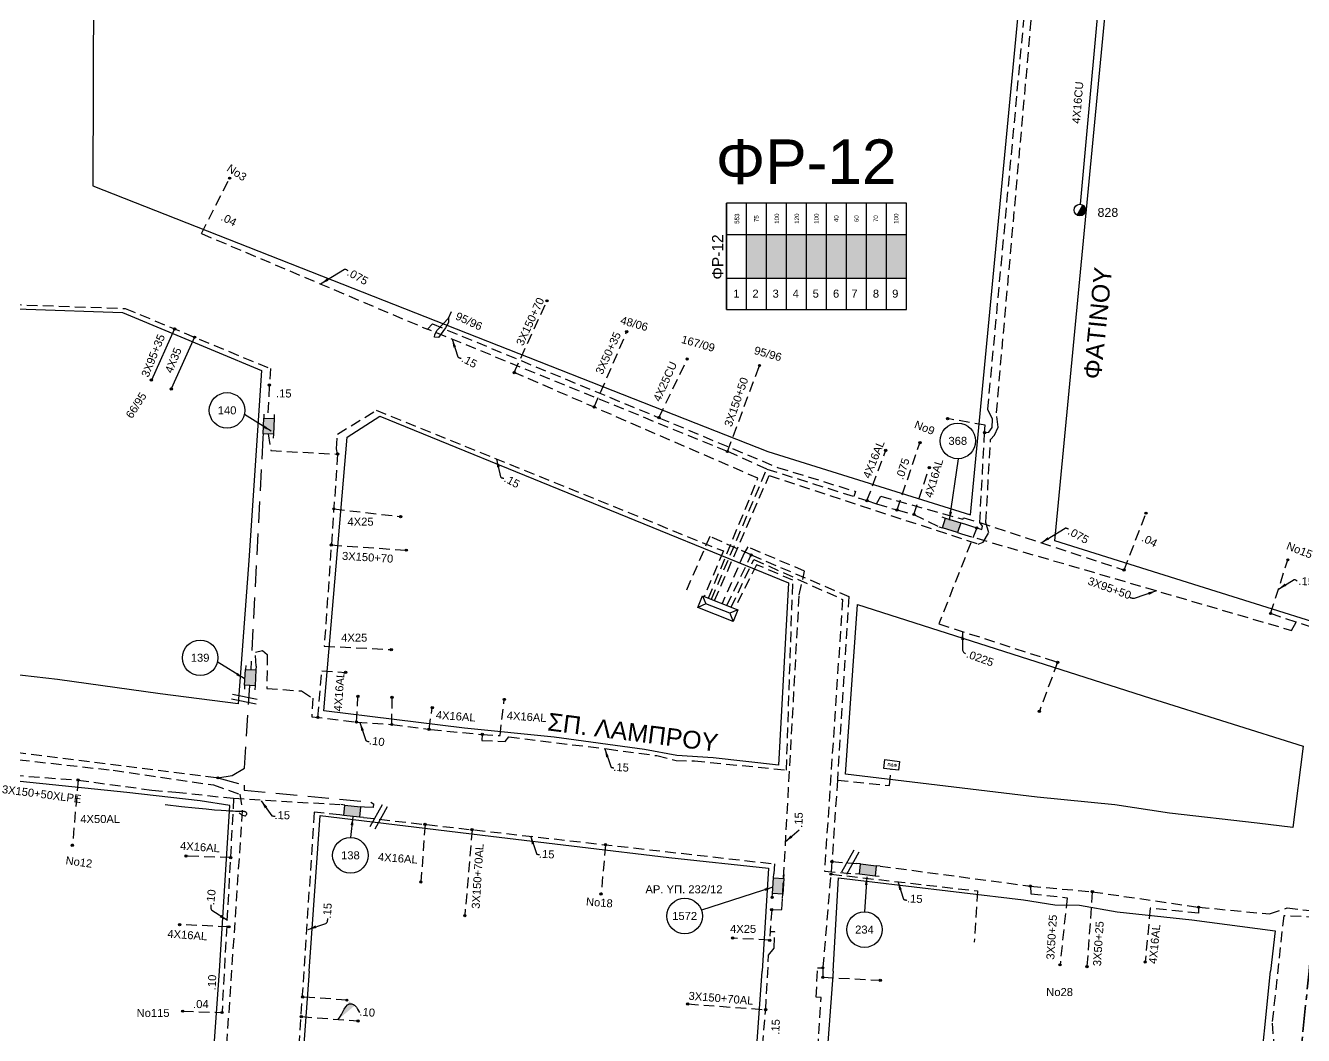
# Model space of a CAD drawing. Header units: millimetres. Extents: x 2893 to 4023, y 216 to 730.
# Drawn here: x 3147.5 to 3299.8, y 337.1 to 457.4 of the extents above; entities that cross this region are included whole.
import ezdxf
from ezdxf.enums import TextEntityAlignment as Align

# ---------------------------------------------------------------- set-up
doc = ezdxf.new("R2010")
doc.units = ezdxf.units.MM
doc.linetypes.add('CENTER', pattern=[50.8, 31.75, -6.35, 6.35, -6.35])
doc.linetypes.add('DASHED', pattern=[19.05, 12.7, -6.35])
for name, color, linetype in [('Link Box 4 Διευθύνσεων', 7, 'Continuous'), ('Pillar Δημοτικού Φωτισμού', 7, 'Continuous'), ('Άγνωστα', 7, 'Continuous'), ('Ασφαλειοκιβώτια Χ.Τ 9 αναχωρήσεων', 7, 'Continuous'), ('Γυμνά εναέρια ΧΤ (3Φ)   4x16CU', 7, 'Continuous'), ('Επιγραφές - Σχήματα', 7, 'Continuous'), ('Καλώδια ΧΤ   3x150+50AL XLPE', 7, 'DASHED'), ('Καλώδια ΧΤ   3x150+50CU', 7, 'DASHED'), ('Καλώδια ΧΤ   3x150+70 AL', 7, 'DASHED'), ('Στύλος ΦΜ', 7, 'Continuous'), ('Στύλος ΦΜ @ 1', 7, 'Continuous'), ('Συνδέσεις', 7, 'Continuous'), ('Τομή', 7, 'Continuous'), ('Υποσταθμός πόλεως', 7, 'Continuous'), ('Υπόβαθρο ΔΕΗ', 7, 'Continuous'), ('Υπόγεια Καλώδια Δικτύου ΧΤ   .04', 7, 'DASHED'), ('Υπόγεια Καλώδια Δικτύου ΧΤ   .075', 7, 'DASHED'), ('Υπόγεια Καλώδια Δικτύου ΧΤ   .10', 7, 'DASHED'), ('Υπόγεια Καλώδια Δικτύου ΧΤ   .15', 7, 'DASHED'), ('Υπόγεια καλώδια Παροχών ΧΤ   .0225', 7, 'DASHED'), ('Υπόγεια καλώδια Παροχών ΧΤ   .075', 7, 'DASHED'), ('Υπόγεια καλώδια Παροχών ΧΤ   .10', 7, 'DASHED'), ('Υπόγεια καλώδια Παροχών ΧΤ   4x16AL', 7, 'DASHED'), ('Υπόγεια καλώδια Παροχών ΧΤ   4x16CU', 7, 'DASHED'), ('Υπόγεια καλώδια Παροχών ΧΤ   4x25', 7, 'DASHED'), ('Υπόγεια καλώδια Παροχών ΧΤ   4x50AL', 7, 'DASHED')]:
    doc.layers.add(name, color=color, linetype=linetype)
doc.styles.add('arial', font='ARIAL.TTF')
doc.styles.get("Standard").update_dxf_attribs({"font": 'ARIAL.TTF'})
doc.linetypes.add('SYN_LINE', pattern='A,0.5,-0.0001,["/\\/\\/\\/",Standard,S=0.1,R=0,X=0,Y=-0.05],-0.25', length=0.7501)
doc.dimstyles.new('ISO-25', dxfattribs={"dimtxt": 2.5, "dimasz": 2.5, "dimexe": 1.25, "dimexo": 0.625, "dimtad": 1, "dimtxsty": 'Standard', "dimcen": 2.5, "dimadec": 0, "dimazin": 0, "dimtfac": 1, "dimtmove": 0, "dimatfit": 3, "dimfxl": 1, "dimarcsym": 0})

# ---------------------------------------------------------------- blocks, each defined once
blk = doc.blocks.new('LINK BOX 4 ΑΝΑΧΩΡΗΣΕΩΝ')
at = {"layer": 'Link Box 4 Διευθύνσεων', "ltscale": 40}
blk.add_hatch(color=256, dxfattribs=at).paths.add_polyline_path([(-3.54, 0), (-3.54, -4.67), (3.54, -4.67), (3.54, 0)])
for p, q in [((-3.54, 0), (-5.33, 0)), ((5.33, 0), (3.54, 0)), ((-3.54, -4.67), (-5.33, -4.67)), ((5.33, -4.67), (3.54, -4.67))]:
    blk.add_line(p, q, dxfattribs=at)
blk.add_lwpolyline([(-3.54, -4.67), (-3.54, 0), (3.54, 0), (3.54, -4.67)], close=True, dxfattribs=at)
blk = doc.blocks.new('ΥΠΟΣΤΑΘΜΟΣ ΠΟΛΕΩΣ')
at = {"layer": 'Υποσταθμός πόλεως', "linetype": 'Continuous', "ltscale": 40}
blk.add_lwpolyline([(-8.57, 2.82), (8.57, 2.82), (8.57, -2.82), (-8.57, -2.82)], close=True, dxfattribs=at)
for points in [[(-5.75, 0), (-8.57, 2.82)], [(5.75, 0), (8.57, 2.82)], [(-8.57, -2.82), (-5.75, 0)], [(-5.75, 0), (5.75, 0)], [(8.57, -2.82), (5.75, 0)]]:
    blk.add_lwpolyline(points, dxfattribs=at)
at = {"layer": 'Υποσταθμός πόλεως', "linetype": 'SYN_LINE', "ltscale": 40, "flags": 1}
for tag, p in [('ΜΕΤΑΣΧΗΜΑΤΙΣΜΟΣ', (10.6, 2.39)), ('ΙΣΧΥΣ', (10.58, -0.41)), ('ΑΡΙΘΜΟΣ', (10.7, -3.13))]:
    blk.add_attdef(tag, p, '', height=1.8, dxfattribs=at)
blk = doc.blocks.new('ΥΠΑΡΧΩΝ ΤΣΙΜΕΝΤΕΝΙΟΣ ΣΤΥΛΟΣ')
at = {"layer": 'Στύλος ΦΜ'}
blk.add_hatch(color=7, dxfattribs=at).paths.add_polyline_path([(-1.29, -2.28, 0.574793), (2.62, 0, 0.268822), (1.3, 2.27)])
blk.add_line((-1.29, -2.28), (1.3, 2.27), dxfattribs=at)
blk.add_circle((0, 0), 2.62, dxfattribs=at)
at = {"layer": 'Στύλος ΦΜ', "flags": 4}
for tag, p in [('ΑΡΙΘΜΟΣ', (-4.68, 8.05)), ('ΤΥΠΟΣ', (-4.91, 3.03))]:
    blk.add_attdef(tag, p, '', height=4, dxfattribs=at)
blk = doc.blocks.new('ΤΟΜΗ')
at = {"layer": 'Τομή', "ltscale": 40}
for p, q in [((-5.68, 0), (5.68, 0)), ((5.68, -2.33), (-5.68, -2.33))]:
    blk.add_line(p, q, dxfattribs=at)
blk = doc.blocks.new('_ΣΥΝΔΕΣΗ')
at = {"layer": 'Συνδέσεις', "linetype": 'SYN_LINE', "ltscale": 40}
blk.add_hatch(color=256, dxfattribs=at).paths.add_polyline_path([(-116.75, 2339.64, 1), (-117.75, 2339.64, 1)])
at = {"layer": 'Συνδέσεις'}
blk.add_circle((-117.25, 2339.64), 0.5, dxfattribs=at)
blk = doc.blocks.new('PILLAR ΔΗΜΟΤΙΚΟΥ ΦΩΤΙΣΜΟΥ')
at = {"layer": 'Pillar Δημοτικού Φωτισμού', "ltscale": 40}
for p, q in [((-3.64, 2), (3.07, 2)), ((-3.64, -2), (-3.64, 2)), ((3.07, 2), (3.07, -2)), ((3.07, -2), (-3.64, -2))]:
    blk.add_line(p, q, dxfattribs=at)
at = {"layer": 'Pillar Δημοτικού Φωτισμού', "insert": (-2.13, 0.69), "char_height": 1.3575, "width": 109.961, "attachment_point": 1}
blk.add_mtext('{\\fArial|b1|i0|c161|p34;ΠΔΦ}', dxfattribs=at)
blk = doc.blocks.new('ΑΣΦΑΛΕΙΟΚΙΒΩΤΙΟ ΥΠΟΣΤΑΘΜΟΥ 9 ΑΝΑΧΩΡΗΣΕΩΝ')
at = {"layer": 'Ασφαλειοκιβώτια Χ.Τ 9 αναχωρήσεων', "ltscale": 40}
for p, q in [((-23.8, 40.36), (24.02, 40.36)), ((-9.72, 40.36), (-9.72, -40.64)), ((9.94, 40.36), (9.94, -40.64)), ((-23.8, 31.36), (24.02, 31.36)), ((-23.8, 22.36), (24.02, 22.36)), ((-23.8, 13.36), (24.02, 13.36)), ((-23.8, 4.36), (24.02, 4.36)), ((-23.8, -4.64), (24.02, -4.64)), ((-23.8, -13.64), (24.02, -13.64)), ((-23.8, -22.64), (24.02, -22.64)), ((-23.8, -31.64), (24.02, -31.64))]:
    blk.add_line(p, q, dxfattribs=at)
at = {"layer": 'Ασφαλειοκιβώτια Χ.Τ 9 αναχωρήσεων'}
blk.add_lwpolyline([(-23.8, -40.64), (24.02, -40.64), (24.02, 40.36), (-23.8, 40.36)], close=True, dxfattribs=at)
for s, p in [('1', (-18.45, 37.24)), ('2', (-18.45, 28.67)), ('3', (-18.45, 19.6)), ('4', (-18.45, 10.58)), ('5', (-18.45, 1.57)), ('6', (-18.45, -7.57)), ('7', (-18.45, -15.81)), ('8', (-18.45, -25.5)), ('9', (-18.45, -34.19))]:
    blk.add_text(s, height=3.6, rotation=270, dxfattribs=at).set_placement(p)
at = {"layer": 'Ασφαλειοκιβώτια Χ.Τ 9 αναχωρήσεων', "ltscale": 40}
for tag, height, p in [('ΟΝΟΜΑ', 5, (-0.16, 44.31)), ('ΚΕΙΜΕΝΟ 1', 2, (17.06, 35.59)), ('ΚΕΙΜΕΝΟ 2', 2, (17.06, 26.88)), ('ΚΕΙΜΕΝΟ 3', 2, (17.06, 17.69)), ('ΚΕΙΜΕΝΟ 4', 2, (17.06, 8.71)), ('ΚΕΙΜΕΝΟ 5', 2, (17.06, -0.13)), ('ΚΕΙΜΕΝΟ 6', 2, (17.06, -9.05)), ('ΚΕΙΜΕΝΟ 7', 2, (17.06, -18.13)), ('ΚΕΙΜΕΝΟ 8', 2, (17.06, -26.85)), ('ΚΕΙΜΕΝΟ 9', 2, (17.06, -35.99)), ('ΣΧ', 2, (-0.1, -42.64))]:
    blk.add_attdef(tag, text='', height=height, dxfattribs=at).set_placement(p, align=Align.MIDDLE_CENTER)

msp = doc.modelspace()

# ---------------------------------------------------------------- hatches: boundary and pattern name
at = {"layer": 'Άγνωστα'}
for color, points in [(173, [(3233.37, 432.52), (3233.37, 427.31), (3235.76, 427.31), (3235.76, 432.52)]), (85, [(3235.76, 432.52), (3235.76, 427.31), (3238.14, 427.31), (3238.14, 432.52)]), (5, [(3238.14, 432.52), (3238.14, 427.31), (3240.53, 427.31), (3240.53, 432.52)]), (2, [(3240.53, 432.52), (3240.53, 427.31), (3242.91, 427.31), (3242.91, 432.52)]), (3, [(3242.91, 432.52), (3242.91, 427.31), (3245.3, 427.31), (3245.3, 432.52)]), (1, [(3245.3, 432.52), (3245.3, 427.31), (3247.68, 427.31), (3247.68, 432.52)]), (6, [(3247.68, 432.52), (3247.68, 427.31), (3250.07, 427.31), (3250.07, 432.52)]), (17, [(3250.07, 432.52), (3250.07, 427.31), (3252.45, 427.31), (3252.45, 432.52)])]:
    msp.add_hatch(color=color, dxfattribs=at).paths.add_polyline_path(points)

# ---------------------------------------------------------------- linework, layer by layer
at = {"layer": 'Άγνωστα', "color": 6, "linetype": 'DASHED', "ltscale": 0.1}
for points in [[(3229.61, 388.89), (3236.11, 403.81), (3261.01, 395.64), (3261.62, 395.85), (3262.29, 396.98), (3261.93, 398.26), (3262.5, 408.09), (3262.97, 408.62), (3263.4, 409.59), (3263.19, 411.26), (3268.38, 469.72), (3268.38, 469.72)], [(3185.78, 341.28), (3180.52, 341.64)]]:
    msp.add_lwpolyline(points, dxfattribs=at)
at = {"layer": 'Άγνωστα', "color": 5, "linetype": 'DASHED', "ltscale": 0.1}
for points in [[(3261.79, 408.92), (3262.3, 408.96), (3262.69, 409.55), (3262.71, 410.52), (3262.17, 411.7), (3266.96, 463.44)], [(3222.97, 410.7), (3226.34, 417.69)], [(3231.15, 406.67), (3234.96, 416.92)], [(3222.97, 410.7), (3237.12, 404.77), (3246.38, 401.92), (3246.19, 401.31)], [(3261.79, 408.92), (3261.86, 409.79), (3257.37, 410.59)], [(3260.85, 397.57), (3261.44, 397.39), (3261.54, 397.75), (3261.21, 398.22), (3261.79, 408.92)], [(3235.83, 404.58), (3247.77, 400.81), (3248.92, 400.44), (3251.35, 399.7), (3253.37, 399.16), (3256.32, 397.7)], [(3259.38, 398.05), (3260.85, 397.57)], [(3259.02, 396.87), (3298.35, 385.35), (3298.9, 386.33)]]:
    msp.add_lwpolyline(points, dxfattribs=at)
at = {"layer": 'Άγνωστα', "color": 1, "linetype": 'DASHED', "ltscale": 0.1}
for points in [[(3205.73, 416.08), (3209.63, 424.62)], [(3215.25, 411.95), (3219.14, 420.96)], [(3228.88, 389.18), (3234.78, 403.48), (3205.73, 416.08)]]:
    msp.add_lwpolyline(points, dxfattribs=at)
at = {"layer": 'Άγνωστα', "color": 85}
for points in [[(3165.26, 421.28), (3162.5, 415.19)], [(3167.64, 420.29), (3164.86, 414.12)]]:
    msp.add_lwpolyline(points, dxfattribs=at)
at = {"layer": 'Άγνωστα', "color": 2, "linetype": 'DASHED', "ltscale": 0.1}
for points in [[(3233.97, 394.34), (3229.03, 396.55), (3226.18, 389.99)], [(3244.25, 367.5), (3250.45, 366.84), (3250.64, 368.78)], [(3307.35, 350.21), (3306.55, 350.17), (3306.43, 350.8), (3305.2, 350.9), (3297.43, 351.34), (3297.43, 351.34)]]:
    msp.add_lwpolyline(points, dxfattribs=at)
at = {"layer": 'Άγνωστα', "color": 85, "linetype": 'DASHED', "ltscale": 0.1}
for points in [[(3183.93, 395.53), (3192.86, 394.9)], [(3200.71, 361.59), (3199.84, 351.35)], [(3216.61, 359.79), (3216.08, 353.91)]]:
    msp.add_lwpolyline(points, dxfattribs=at)
at = {"layer": 'Άγνωστα'}
for points in [[(3279.6, 389.13), (3279.51, 389.13), (3279.42, 389.15), (3279.35, 389.17), (3279.27, 389.19), (3279.21, 389.21), (3279.16, 389.24), (3279.12, 389.26), (3279.09, 389.28)], [(3172.97, 363.61), (3173.18, 363.44), (3173.36, 363.33), (3173.5, 363.27), (3173.61, 363.25), (3173.69, 363.26), (3173.76, 363.3), (3173.8, 363.35), (3173.83, 363.4), (3173.85, 363.45), (3173.85, 363.5), (3173.85, 363.54), (3173.83, 363.58), (3173.82, 363.61), (3173.79, 363.64), (3173.77, 363.66), (3173.74, 363.68), (3173.71, 363.7), (3173.67, 363.72), (3173.64, 363.73), (3173.6, 363.74), (3173.57, 363.74), (3173.52, 363.75), (3173.48, 363.75), (3173.42, 363.75), (3173.37, 363.75), (3173.3, 363.75), (3173.21, 363.76), (3173.09, 363.76), (3172.94, 363.76), (3172.75, 363.77), (3172.52, 363.77), (3172.23, 363.79), (3171.88, 363.8), (3171.42, 363.83), (3170.82, 363.87), (3170.03, 363.93), (3169.01, 364.03), (3167.71, 364.16), (3166.1, 364.33), (3164.13, 364.54)]]:
    msp.add_lwpolyline(points, dxfattribs=at)
at = {"layer": 'Άγνωστα', "color": 173, "linetype": 'DASHED', "ltscale": 0.1}
for points in [[(3186.93, 374.42), (3187.11, 377.48)], [(3191.15, 374.12), (3191.18, 377.35)]]:
    msp.add_lwpolyline(points, dxfattribs=at)
at = {"layer": 'Άγνωστα', "color": 17, "linetype": 'DASHED', "ltscale": 0.1}
for points in [[(3249.33, 357.25), (3267.24, 354.87), (3274.62, 354.19), (3287.29, 352.36), (3287.29, 352.36), (3295.74, 351.55), (3297.83, 352.26), (3297.83, 352.26), (3297.83, 352.26), (3297.83, 352.26), (3297.83, 352.26), (3348.69, 346.54), (3348.69, 346.54), (3348.69, 346.54), (3348.69, 346.54), (3348.69, 346.54), (3349.59, 345.22)], [(3267.24, 354.87), (3267.29, 353.96), (3271.62, 353.48), (3270.77, 345.48)], [(3274.62, 354.19), (3273.98, 345.26)]]:
    msp.add_lwpolyline(points, dxfattribs=at)
at = {"layer": 'Γυμνά εναέρια ΧΤ (3Φ)   4x16CU', "linetype": 'SYN_LINE', "ltscale": 10}
msp.add_lwpolyline([(3276.11, 468.51), (3273.18, 436.14)], dxfattribs=at)
at = {"layer": 'Επιγραφές - Σχήματα'}
for points in [[(3185.5, 428.39), (3185.54, 428.4), (3185.59, 428.4), (3185.63, 428.39), (3185.69, 428.37), (3185.74, 428.35), (3185.79, 428.32), (3185.84, 428.29), (3185.89, 428.25)], [(3197.89, 422.56), (3197.91, 422.04), (3197.54, 421.41), (3196.69, 420.26), (3196.23, 420.28), (3196.26, 420.63), (3196.56, 421.15), (3197.25, 421.9), (3197.89, 422.56), (3198.27, 423.37)], [(3199.03, 417.95), (3199.06, 417.91), (3199.09, 417.88), (3199.13, 417.86), (3199.18, 417.84), (3199.24, 417.82), (3199.3, 417.81), (3199.36, 417.81), (3199.42, 417.81)], [(3204.11, 403.64), (3204.14, 403.61), (3204.17, 403.58), (3204.22, 403.55), (3204.27, 403.53), (3204.32, 403.52), (3204.38, 403.51), (3204.44, 403.5), (3204.5, 403.5)], [(3271.39, 397.55), (3271.43, 397.56), (3271.47, 397.56), (3271.52, 397.55), (3271.57, 397.53), (3271.63, 397.51), (3271.68, 397.48), (3271.73, 397.44), (3271.78, 397.4)], [(3298.67, 391.4), (3298.71, 391.41), (3298.76, 391.4), (3298.81, 391.38), (3298.85, 391.36), (3298.9, 391.33), (3298.95, 391.29), (3298.99, 391.25), (3299.04, 391.2)], [(3259.16, 382.97), (3259.19, 382.89), (3259.22, 382.82), (3259.26, 382.76), (3259.31, 382.7), (3259.36, 382.66), (3259.41, 382.62), (3259.46, 382.59), (3259.52, 382.57)], [(3188.06, 372.24), (3188.09, 372.21), (3188.12, 372.18), (3188.17, 372.16), (3188.22, 372.14), (3188.27, 372.12), (3188.33, 372.11), (3188.39, 372.1), (3188.45, 372.1)], [(3217.23, 369.11), (3217.26, 369.07), (3217.29, 369.04), (3217.34, 369.02), (3217.39, 369), (3217.44, 368.99), (3217.5, 368.98), (3217.56, 368.97), (3217.62, 368.97)], [(3176.85, 363.26), (3176.92, 363.24), (3176.98, 363.23), (3177.03, 363.22), (3177.07, 363.21), (3177.1, 363.21), (3177.14, 363.21), (3177.19, 363.21), (3177.25, 363.21)], [(3208.37, 358.75), (3208.4, 358.72), (3208.43, 358.69), (3208.48, 358.67), (3208.53, 358.65), (3208.58, 358.63), (3208.64, 358.62), (3208.7, 358.62), (3208.76, 358.62)], [(3252.12, 353.31), (3252.15, 353.28), (3252.19, 353.25), (3252.23, 353.23), (3252.28, 353.22), (3252.34, 353.21), (3252.4, 353.2), (3252.46, 353.2), (3252.52, 353.21)], [(3169.7, 351.97), (3169.67, 352.03), (3169.65, 352.1), (3169.63, 352.17), (3169.62, 352.24), (3169.61, 352.33), (3169.61, 352.42), (3169.61, 352.52), (3169.61, 352.64)], [(3183.29, 350.41), (3183.34, 350.44), (3183.38, 350.48), (3183.41, 350.53), (3183.44, 350.58), (3183.47, 350.66), (3183.49, 350.75), (3183.5, 350.87), (3183.52, 351.02)]]:
    msp.add_lwpolyline(points, dxfattribs=at)
for centre in [(3171.51, 411.57), (3258.59, 407.93), (3168.3, 382.08), (3186.21, 358.53), (3226.04, 351.3), (3247.47, 349.68)]:
    msp.add_circle(centre, 2.12, dxfattribs=at)
at = {"layer": 'Καλώδια ΧΤ   3x150+50AL XLPE', "color": 6, "linetype": 'DASHED', "ltscale": 0.1}
msp.add_lwpolyline([(3126.51, 373.33), (3126.7, 375.61), (3133.2, 374.83), (3133.05, 372.49), (3170.42, 367.77)], dxfattribs=at)
at = {"layer": 'Καλώδια ΧΤ   3x150+50AL XLPE', "color": 85, "ltscale": 0.1}
msp.add_lwpolyline([(3127.63, 371.69), (3127.95, 374.66), (3132.4, 374.21), (3132.37, 371.97), (3146.72, 369.92), (3157.94, 368.68), (3169.89, 366.93), (3173.02, 365.82), (3173.32, 363.85), (3170.86, 327.22), (3170.86, 327.22), (3169.91, 327.24)], dxfattribs=at)
at = {"layer": 'Καλώδια ΧΤ   3x150+50AL XLPE', "color": 2, "ltscale": 0.1}
msp.add_lwpolyline([(3297.43, 351.34), (3296.04, 338.53), (3296.27, 335.79)], dxfattribs=at)
at = {"layer": 'Καλώδια ΧΤ   3x150+50CU', "color": 173, "ltscale": 0.2}
msp.add_lwpolyline([(3175.77, 408.31), (3174.33, 380.66)], dxfattribs=at)
at = {"layer": 'Καλώδια ΧΤ   3x150+50CU', "color": 6, "ltscale": 0.2}
for points in [[(3170.42, 367.77), (3172.11, 368.05), (3173.57, 368.92), (3174.23, 378.79)], [(3170.42, 367.77), (3173.54, 366.9), (3173.54, 366.29), (3188.63, 364.88), (3188.96, 364.66), (3188.94, 364.23), (3187.9, 364.28)]]:
    msp.add_lwpolyline(points, dxfattribs=at)
at = {"layer": 'Καλώδια ΧΤ   3x150+70 AL', "color": 2, "ltscale": 0.1}
for points in [[(3231.07, 388.32), (3233.97, 394.34), (3245.6, 389.4), (3244.25, 367.5), (3243.59, 357.78), (3246.52, 357.55)], [(3243.59, 357.78), (3242.51, 345.25)], [(3251.61, 288.05), (3238.78, 289.18), (3239.44, 299.01), (3240.48, 312.56), (3242.3, 341.58), (3241.72, 341.61), (3241.88, 345.14), (3242.51, 345.13)], [(3242.51, 345.13), (3242.51, 344), (3249.35, 343.64)]]:
    msp.add_lwpolyline(points, dxfattribs=at)
at = {"layer": 'Καλώδια ΧΤ   3x150+70 AL', "color": 85, "ltscale": 0.1}
msp.add_lwpolyline([(3226.41, 340.82), (3235.7, 340.14)], dxfattribs=at)
at = {"layer": 'Υπόβαθρο ΔΕΗ'}
for points in [[(3184.14, 475.71), (3155.59, 462.35), (3155.51, 438.32), (3235.94, 406.68), (3260.11, 399.12), (3266.89, 470.42), (3233.47, 475.71)], [(3270.15, 396.03), (3277.05, 468.43), (3295.74, 465.49)], [(3319.75, 461.72), (3331.2, 459.92), (3354.3, 456.45), (3343.33, 373.06), (3311.02, 383.17), (3285.98, 391.05), (3270.15, 396.03)], [(3102.88, 386.02), (3105.61, 425.13), (3127.5, 424.26), (3147.58, 423.63), (3159.06, 423.23), (3175.62, 416.32), (3174.12, 393.67), (3172.82, 376.58), (3163.53, 377.79), (3151.29, 379.48), (3142.94, 380.45), (3133.31, 381.83), (3129.76, 381.96), (3122.97, 383.2), (3116.84, 383.69), (3112.9, 384.44), (3109.57, 384.66), (3102.88, 386.02)], [(3185.81, 408.38), (3189.7, 410.9), (3238.41, 391.01), (3237.23, 369.29), (3229.43, 370.14), (3225.11, 370.42), (3221.25, 371.14), (3210.51, 372.61), (3199.8, 373.7), (3183.06, 375.74), (3185.81, 408.38)], [(3245.2, 368.19), (3246.62, 388.42), (3281.54, 377.26), (3299.75, 371.53), (3298.53, 361.86), (3294.28, 362.36), (3283.81, 363.54), (3277.3, 364.57), (3268.06, 365.48), (3245.2, 368.19)], [(3170.6, 344.74), (3171.83, 364.48), (3168.31, 365.03), (3159.56, 366.02), (3146.87, 367.33), (3133.5, 369.21), (3126.05, 370.17), (3113.46, 371.96), (3102.15, 373.19), (3100.17, 344.74)], [(3181.28, 344.74), (3182.59, 363.27), (3202.93, 360.8), (3224.14, 358.26), (3236.05, 357), (3235.28, 344.74)], [(3243.72, 344.74), (3244.37, 355.87), (3266.42, 353.22), (3270.16, 352.63), (3273.11, 352.58), (3277.58, 351.8), (3286.48, 350.86), (3296.4, 349.54), (3295.87, 344.74)]]:
    msp.add_lwpolyline(points, dxfattribs=at)
at = {"layer": 'Υπόβαθρο ΔΕΗ', "linetype": 'CENTER', "lineweight": 35, "ltscale": 0.1, "flags": 128}
msp.add_lwpolyline([(2893.85, 297.77), (2953.47, 300.74), (2996.96, 302.61), (3115.87, 293.82), (3226.51, 286.22), (3293.94, 281.56), (3300.46, 344.74), (3301.71, 358.42), (3357.18, 352.96), (3357.96, 357.78), (3417.27, 353.49), (3424.72, 352.5), (3434.54, 348.33), (3439.86, 344.74), (3475.03, 322.6), (3493.29, 309.51, -0.041124), (3501.86, 302.22), (3539.98, 263.99), (3578.76, 222.97)], format="xyb", dxfattribs=at)
at = {"layer": 'Υπόβαθρο ΔΕΗ', "ltscale": 0.1}
for points in [[(3100.17, 344.74), (3097.01, 300.7), (3167.08, 295.46), (3170.6, 344.74)], [(3181.28, 344.74), (3177.65, 294.8), (3231.42, 290.64), (3235.28, 344.74)], [(3243.72, 344.74), (3239.64, 289.89), (3289.96, 286.25), (3295.87, 344.74)]]:
    msp.add_lwpolyline(points, dxfattribs=at)
at = {"layer": 'Υπόγεια Καλώδια Δικτύου ΧΤ   .04', "color": 5, "linetype": 'DASHED', "ltscale": 0.1}
for points in [[(3168.46, 432.65), (3171.82, 439.25)], [(3278.41, 392.54), (3281.02, 399.32)]]:
    msp.add_lwpolyline(points, dxfattribs=at)
at = {"layer": 'Υπόγεια Καλώδια Δικτύου ΧΤ   .04', "color": 30, "ltscale": 0.1}
msp.add_lwpolyline([(3166.23, 339.95), (3170.91, 339.79)], dxfattribs=at)
at = {"layer": 'Υπόγεια Καλώδια Δικτύου ΧΤ   .075', "color": 5, "ltscale": 0.1}
for points in [[(3168.46, 432.65), (3195.4, 421.24), (3195.4, 421.24), (3195.98, 421.88), (3222.97, 410.7)], [(3248.92, 400.44), (3249.43, 401.33), (3259.18, 398.6), (3259.18, 398.6), (3259.29, 398.75), (3261.21, 398.22), (3278.41, 392.54)]]:
    msp.add_lwpolyline(points, dxfattribs=at)
at = {"layer": 'Υπόγεια Καλώδια Δικτύου ΧΤ   .10', "color": 85, "ltscale": 0.1}
msp.add_lwpolyline([(3112.08, 425.34), (3117.97, 425.05), (3122.9, 424.98), (3159.37, 423.72), (3176.67, 416.55), (3176.56, 414.73)], dxfattribs=at)
at = {"layer": 'Υπόγεια Καλώδια Δικτύου ΧΤ   .10', "color": 173, "ltscale": 0.1}
msp.add_lwpolyline([(3174.98, 381.1), (3174.89, 382.76), (3175.73, 382.96), (3176.29, 382.46), (3176.26, 378.43), (3180.4, 378.13), (3181.73, 377.26), (3181.6, 375.06), (3186.93, 374.42), (3191.15, 374.12), (3195.79, 373.53), (3201.92, 372.95)], dxfattribs=at)
at = {"layer": 'Υπόγεια Καλώδια Δικτύου ΧΤ   .10', "color": 30, "ltscale": 0.1}
msp.add_lwpolyline([(3132.89, 367.7), (3132.24, 367.75), (3132.47, 370.03), (3138.67, 369.29), (3145.99, 368.09), (3153.76, 367.5), (3162.56, 366.31), (3165.4, 366.06), (3172.29, 365.33), (3170.91, 339.92)], dxfattribs=at)
at = {"layer": 'Υπόγεια Καλώδια Δικτύου ΧΤ   .15', "color": 5, "ltscale": 0.1}
for points in [[(3229.23, 389.05), (3235.83, 404.58), (3231.15, 406.67), (3195.4, 421.24)], [(3322.95, 378.17), (3322.54, 378.82), (3298.9, 386.33), (3295.86, 387.36), (3297.92, 393.75)]]:
    msp.add_lwpolyline(points, dxfattribs=at)
at = {"layer": 'Υπόγεια Καλώδια Δικτύου ΧΤ   .15', "color": 85, "ltscale": 0.1}
for points in [[(3176.54, 414.45), (3176.33, 410.64)], [(3184.69, 406.35), (3184.55, 407), (3184.68, 408.72), (3189.27, 411.59), (3230.65, 394.81), (3228.37, 389.38)], [(3176.41, 408.76), (3176.73, 406.77), (3184.69, 406.36), (3183.09, 383.47)], [(3236.41, 352.05), (3237.62, 352.07), (3239.7, 389.57), (3240.32, 392.41), (3233.55, 395.29), (3233.13, 394.55), (3230.51, 388.54)], [(3187.76, 363.05), (3236.73, 357.52), (3236.66, 356.33)], [(3234.66, 323.54), (3235.13, 331.42), (3235.63, 331.97), (3235.82, 333.82), (3235.13, 333.88), (3235.7, 340.14), (3236.05, 346.63), (3236.05, 346.63), (3236.69, 347.47), (3236.77, 349.4), (3236.23, 349.41)]]:
    msp.add_lwpolyline(points, dxfattribs=at)
at = {"layer": 'Υπόγεια Καλώδια Δικτύου ΧΤ   .15', "color": 173, "ltscale": 0.1}
msp.add_lwpolyline([(3201.92, 372.95), (3201.89, 372.21), (3204.65, 372.12), (3205.09, 372.66), (3216.81, 371.21), (3222.71, 370.42), (3225.01, 369.82), (3227.2, 369.8), (3238.17, 368.7), (3238.93, 391.32), (3234.62, 393.18), (3232.08, 388.14)], dxfattribs=at)
at = {"layer": 'Υπόγεια Καλώδια Δικτύου ΧΤ   .15', "color": 17, "ltscale": 0.1}
msp.add_lwpolyline([(3231.59, 388.12), (3234.29, 393.81), (3244.86, 389.04), (3242.7, 356.66), (3246.38, 356.33)], dxfattribs=at)
at = {"layer": 'Υπόγεια Καλώδια Δικτύου ΧΤ   .15', "color": 30, "ltscale": 0.1}
msp.add_lwpolyline([(3172.29, 365.33), (3185.09, 364.58)], dxfattribs=at)
at = {"layer": 'Υπόγεια Καλώδια Δικτύου ΧΤ   .15', "color": 6, "ltscale": 0.1}
msp.add_lwpolyline([(3184.96, 363.35), (3181.9, 363.68), (3179.57, 328.34)], dxfattribs=at)
at = {"layer": 'Υπόγεια Καλώδια Δικτύου ΧΤ   .15', "color": 2, "ltscale": 0.1}
msp.add_lwpolyline([(3243.49, 356.29), (3260.93, 354.29), (3260.54, 348.2)], dxfattribs=at)
at = {"layer": 'Υπόγεια καλώδια Παροχών ΧΤ   .0225', "color": 5, "linetype": 'DASHED', "ltscale": 0.1}
msp.add_lwpolyline([(3260.85, 397.57), (3256.33, 386.12), (3270.48, 381.55), (3268.31, 375.69)], dxfattribs=at)
at = {"layer": 'Υπόγεια καλώδια Παροχών ΧΤ   .075', "color": 5, "ltscale": 0.1}
msp.add_lwpolyline([(3251.35, 399.7), (3254.08, 407.72)], dxfattribs=at)
at = {"layer": 'Υπόγεια καλώδια Παροχών ΧΤ   .10', "color": 6, "ltscale": 0.1}
msp.add_lwpolyline([(3180.35, 339.32), (3187.11, 338.79)], dxfattribs=at)
at = {"layer": 'Υπόγεια καλώδια Παροχών ΧΤ   4x16AL', "color": 5, "ltscale": 0.1}
for points in [[(3247.77, 400.81), (3250, 406.81)], [(3253.37, 399.16), (3255.19, 404.76)]]:
    msp.add_lwpolyline(points, dxfattribs=at)
at = {"layer": 'Υπόγεια καλώδια Παροχών ΧΤ   4x16AL', "color": 173, "ltscale": 0.1}
for points in [[(3182.33, 374.97), (3182.82, 380.54), (3185.64, 380.33)], [(3201.92, 372.95), (3204.04, 372.82), (3204.54, 377.11)], [(3195.58, 373.56), (3195.97, 376.13)]]:
    msp.add_lwpolyline(points, dxfattribs=at)
at = {"layer": 'Υπόγεια καλώδια Παροχών ΧΤ   4x16AL', "color": 85, "ltscale": 0.1}
msp.add_lwpolyline([(3195.11, 362.22), (3194.61, 355.36)], dxfattribs=at)
at = {"layer": 'Υπόγεια καλώδια Παροχών ΧΤ   4x16AL', "color": 30, "ltscale": 0.1}
msp.add_lwpolyline([(3171.94, 358.27), (3166.63, 358.44)], dxfattribs=at)
at = {"layer": 'Υπόγεια καλώδια Παροχών ΧΤ   4x16AL', "color": 17, "ltscale": 0.1}
msp.add_lwpolyline([(3287.29, 352.36), (3287.27, 351.63), (3281.52, 352.23), (3280.92, 345.82)], dxfattribs=at)
at = {"layer": 'Υπόγεια καλώδια Παροχών ΧΤ   4x16AL', "ltscale": 0.1}
msp.add_lwpolyline([(3171.73, 350.01), (3165.86, 350.27)], dxfattribs=at)
at = {"layer": 'Υπόγεια καλώδια Παροχών ΧΤ   4x25', "color": 85, "ltscale": 0.1}
for points in [[(3184.23, 399.83), (3192.2, 398.91)], [(3183.09, 383.47), (3191.08, 383.06)], [(3236.41, 352.05), (3236.16, 348.41), (3231.75, 348.67)]]:
    msp.add_lwpolyline(points, dxfattribs=at)
at = {"layer": 'Υπόγεια καλώδια Παροχών ΧΤ   4x50AL', "color": 30, "ltscale": 0.1}
msp.add_lwpolyline([(3153.76, 367.5), (3153.08, 359.72)], dxfattribs=at)

# ---------------------------------------------------------------- block references
at = {"layer": 'Link Box 4 Διευθύνσεων'}
for p, xscale, yscale, zscale, rotation in [((3175.84, 409.72), 0.2649871955224092, 0.2649871955224092, 0.2649871955224092, 87.36499305105927), ((3257.67, 397.28), 0.2649871955224138, 0.2649871955224138, 0.2649871955224138, 162.7888871637919), ((3173.66, 379.76), 0.2649871955224342, 0.2649871955224342, 0.2649871955224342, 86.70443611857266), ((3186.49, 364.43), 0.2649871955223994, 0.2649871955223994, 0.2649871955223994, 353.8031110027652), ((3247.93, 357.4), 0.2649871955223994, 0.2649871955223994, 0.2649871955223994, 353.8031110027652), ((3237.8, 354.84), 0.2649871955223992, 0.2649871955223992, 0.2649871955223992, 266.1890023711699)]:
    msp.add_blockref('LINK BOX 4 ΑΝΑΧΩΡΗΣΕΩΝ', p, dxfattribs=dict(at, xscale=xscale, yscale=yscale, zscale=zscale, rotation=rotation))
at = {"layer": 'Pillar Δημοτικού Φωτισμού', "xscale": 0.2649871955223765, "yscale": 0.2649871955223765, "zscale": 0.2649871955223765, "rotation": 353.1894289741368}
msp.add_blockref('PILLAR ΔΗΜΟΤΙΚΟΥ ΦΩΤΙΣΜΟΥ', (3250.78, 369.3), dxfattribs=at)
at = {"layer": 'Ασφαλειοκιβώτια Χ.Τ 9 αναχωρήσεων', "xscale": 0.2649871955223772, "yscale": 0.2649871955223772, "zscale": 0.2649871955223772, "rotation": 90}
msp.add_blockref('ΑΣΦΑΛΕΙΟΚΙΒΩΤΙΟ ΥΠΟΣΤΑΘΜΟΥ 9 ΑΝΑΧΩΡΗΣΕΩΝ', (3241.71, 429.9), dxfattribs=at).add_auto_attribs({'ΟΝΟΜΑ': 'ΦP-12', 'ΚΕΙΜΕΝΟ 2': '75', 'ΚΕΙΜΕΝΟ 1': '553', 'ΚΕΙΜΕΝΟ 3': '100', 'ΚΕΙΜΕΝΟ 4': '120', 'ΚΕΙΜΕΝΟ 5': '100', 'ΚΕΙΜΕΝΟ 6': '40', 'ΚΕΙΜΕΝΟ 7': '60', 'ΚΕΙΜΕΝΟ 8': '70', 'ΚΕΙΜΕΝΟ 9': '100'})
at = {"layer": 'Στύλος ΦΜ @ 1', "ltscale": 40}
ref = msp.add_blockref('ΥΠΑΡΧΩΝ ΤΣΙΜΕΝΤΕΝΙΟΣ ΣΤΥΛΟΣ', (3273.14, 435.45), dxfattribs=dict(at, xscale=0.2649871955223772, yscale=0.2649871955223772, zscale=0.2649871955223772))
ref.add_attrib('ΤΥΠΟΣ', '828', (3275.24, 434.64), dxfattribs={"layer": 'Στύλος ΦΜ', "height": 1.06, "flags": 4})
at = {"layer": 'Συνδέσεις', "xscale": 0.2649871955223772, "yscale": 0.2649871955223772, "zscale": 0.2649871955223772}
for p in [(3202.89, -180.72), (3240.7, -195.35), (3196.33, -198.69), (3198.71, -199.68), (3250.21, -199.02), (3257.41, -202.28), (3236.8, -203.9), (3266.03, -203.05), (3193.56, -204.79), (3195.93, -205.85), (3207.62, -205.38), (3246.33, -208.01), (3254.04, -209.27), (3288.44, -209.38), (3292.86, -211.05), (3262.21, -213.3), (3281.07, -213.16), (3285.15, -212.25), (3215.76, -213.61), (3286.26, -215.22), (3278.84, -219.16), (3215.3, -220.14), (3223.26, -221.06), (3282.42, -220.27), (3284.44, -220.81), (3312.09, -220.66), (3291.92, -222.41), (3215, -224.45), (3223.93, -225.07), (3265.04, -225.63), (3328.99, -226.22), (3309.48, -227.43), (3326.93, -232.61), (3222.15, -236.92), (3301.55, -238.43), (3216.71, -239.64), (3218.17, -242.49), (3222.24, -242.62), (3227.04, -243.84), (3235.61, -242.86), (3213.4, -245), (3299.38, -244.28), (3218, -245.56), (3222.22, -245.85), (3226.65, -246.42), (3232.99, -247.02), (3184.83, -252.47), (3201.48, -252.2), (3226.17, -257.75), (3231.78, -258.39), (3184.14, -260.25), (3247.68, -260.18), (3197.7, -261.53), (3203.01, -261.71), (3274.66, -262.19), (3274.56, -263.69), (3225.67, -264.62), (3298.31, -265.11), (3247.15, -266.06), (3267.54, -266.46), (3305.69, -265.78), (3267.48, -267.93), (3318.36, -267.62), (3196.93, -269.7), (3230.91, -268.62), (3202.8, -269.96), (3262.82, -271.3), (3267.25, -271.57), (3311.99, -274.15), (3273.58, -274.85), (3301.84, -274.49), (3305.05, -274.72), (3273.58, -275.97), (3280.42, -276.34), (3211.59, -278.33), (3216.85, -278.7), (3197.3, -280.02), (3201.98, -280.18), (3257.48, -279.15), (3266.77, -279.84), (3211.42, -280.66), (3218.18, -281.18)]:
    msp.add_blockref('_ΣΥΝΔΕΣΗ', p, dxfattribs=at)
at = {"layer": 'Τομή'}
for p, xscale, yscale, zscale, rotation in [((3173.64, 377.44), 0.2649871955223779, 0.2649871955223779, 0.2649871955223779, 348.7006118754794), ((3189.3, 363.28), 0.2649871955223594, 0.2649871955223594, 0.2649871955223594, 60.92241422818451), ((3245.51, 357.88), 0.2649871955223594, 0.2649871955223594, 0.2649871955223594, 60.92241422818451)]:
    msp.add_blockref('ΤΟΜΗ', p, dxfattribs=dict(at, xscale=xscale, yscale=yscale, zscale=zscale, rotation=rotation))
at = {"layer": 'Υποσταθμός πόλεως', "xscale": 0.264987195522326, "yscale": 0.264987195522326, "zscale": 0.264987195522326, "rotation": 158.4995070846887}
msp.add_blockref('ΥΠΟΣΤΑΘΜΟΣ ΠΟΛΕΩΣ', (3229.99, 387.94), dxfattribs=at)

# ---------------------------------------------------------------- texts
at = {"layer": 'Άγνωστα', "char_height": 0.954, "width": 89.2327, "attachment_point": 1, "style": 'arial'}
for s, insert, rotation in [('3X150+70', (3205.91, 419.59), 65.1291), ('3X95+35', (3161.25, 415.79), 67.9438), ('3X50+35', (3215.37, 416.17), 65.1291), ('4X35', (3164.07, 416.28), 67.9438), ('4X25CU', (3222.24, 412.91), 65.9104), ('3X150+50', (3230.73, 409.84), 70.7625), ('3X150+70', (3185.24, 394.72), 356.6035), ('3X95+50', (3274.31, 391.75), 340.1823), ('3X150+70AL', (3200.65, 352.2), 86.4277), ('3X50+25', (3269.13, 346.13), 86.4277), ('3X50+25', (3274.7, 345.35), 86.4277)]:
    msp.add_mtext(s, dxfattribs=dict(at, insert=insert, rotation=rotation))
at = {"layer": 'Επιγραφές - Σχήματα'}
for s, p in [('No28', (3269.13, 341.76)), ('No115', (3160.73, 339.27))]:
    msp.add_text(s, height=0.954, dxfattribs=at).set_placement(p)
at = {"layer": 'Επιγραφές - Σχήματα', "linetype": 'DASHED', "insert": (3229.74, 443.87), "char_height": 5.3, "width": 21.8907, "attachment_point": 1}
msp.add_mtext('ΦP-12', dxfattribs=at)
at = {"layer": 'Επιγραφές - Σχήματα', "style": 'arial'}
for s, insert, char_height, width, attachment_point, rotation in [('No3', (3172.67, 439.91), 0.954, 2.6109, 5, 326.8935), ('ΦΑΤΙΝΟΥ', (3273.54, 415.41), 2.12, 45.1012, 1, 84.2869), ('95/96', (3199.03, 423.34), 0.954, 89.2327, 1, 335.0059), ('48/06', (3218.56, 422.83), 0.954, 90.8047, 1, 344.2471), ('167/09', (3225.82, 420.55), 0.954, 89.2327, 1, 344.2471), ('95/96', (3234.49, 419.23), 0.954, 89.2327, 1, 344.2471), ('66/95', (3159.37, 411.03), 0.954, 89.2327, 1, 57.2507), ('No9', (3253.67, 410.4), 0.954, 89.2327, 1, 338.5509), ('No15', (3298.01, 395.94), 0.954, 89.2327, 1, 338.5509), ('ΣΠ. ΛΑΜΠΡΟΥ', (3209.88, 375.54), 2.1199, 45.1012, 1, 352.795), ('No12', (3152.35, 358.42), 0.954, 89.2327, 1, 352.3225), ('No18', (3214.33, 353.52), 0.954, 89.2327, 1, 355.3368)]:
    msp.add_mtext(s, dxfattribs=dict(at, insert=insert, char_height=char_height, width=width, attachment_point=attachment_point, rotation=rotation))
at = {"layer": 'Επιγραφές - Σχήματα', "char_height": 0.954, "attachment_point": 5, "style": 'arial'}
for s, insert, width in [('140', (3171.51, 411.57), 2.6109), ('368', (3258.59, 407.93), 2.6109), ('139', (3168.3, 382.08), 2.6109), ('138', (3186.21, 358.53), 2.6109), ('ΑΡ. ΥΠ. 232/12', (3225.96, 354.48), 14.7787), ('1572', (3226.04, 351.3), 5.9374), ('234', (3247.47, 349.68), 2.6109)]:
    msp.add_mtext(s, dxfattribs=dict(at, insert=insert, width=width))
at = {"layer": 'Καλώδια ΧΤ   3x150+50AL XLPE', "insert": (3144.76, 366.91), "char_height": 0.954, "width": 89.2327, "attachment_point": 1, "rotation": 352.7517, "style": 'arial'}
msp.add_mtext('3X150+50XLPE', dxfattribs=at)
at = {"layer": 'Καλώδια ΧΤ   3x150+70 AL', "insert": (3226.55, 342.28), "char_height": 0.954, "width": 89.2327, "attachment_point": 1, "rotation": 355.4851, "style": 'arial'}
msp.add_mtext('3X150+70AL', dxfattribs=at)
at = {"layer": 'Υπόγεια Καλώδια Δικτύου ΧΤ   .04', "char_height": 0.954, "width": 89.2327, "attachment_point": 1, "rotation": 333.1351, "style": 'arial'}
for insert in [(3171.11, 435.15), (3280.83, 396.9)]:
    msp.add_mtext('.04', dxfattribs=dict(at, insert=insert))
at = {"layer": 'Υπόγεια Καλώδια Δικτύου ΧΤ   .04', "insert": (3167.46, 341.28), "char_height": 0.954, "width": 89.2327, "attachment_point": 1, "style": 'arial'}
msp.add_mtext('.04', dxfattribs=at)
at = {"layer": 'Υπόγεια Καλώδια Δικτύου ΧΤ   .075', "char_height": 0.954, "width": 89.2327, "attachment_point": 1, "rotation": 331.1139, "style": 'arial'}
for insert in [(3186.17, 428.56), (3272.06, 397.71)]:
    msp.add_mtext('.075', dxfattribs=dict(at, insert=insert))
at = {"layer": 'Υπόγεια Καλώδια Δικτύου ΧΤ   .10', "char_height": 0.954, "width": 89.2327, "attachment_point": 1, "style": 'arial'}
for insert, rotation in [((3188.5, 372.71), 353.138), ((3169.02, 352.68), 83.7682), ((3169.19, 342.48), 87.4334)]:
    msp.add_mtext('.10', dxfattribs=dict(at, insert=insert, rotation=rotation))
at = {"layer": 'Υπόγεια Καλώδια Δικτύου ΧΤ   .15', "char_height": 0.954, "width": 89.2327, "attachment_point": 1, "style": 'arial'}
for insert, rotation in [((3199.79, 418.28), 332.1984), ((3177.35, 414.08), 359.4144), ((3204.87, 403.97), 332.1984), ((3299.21, 391.72), 357.4265), ((3217.57, 369.56), 356.7004), ((3177.17, 363.81), 359.161), ((3239.11, 361.83), 88.1706), ((3208.71, 359.21), 356.7004), ((3252.56, 353.88), 357.4265), ((3182.92, 351.04), 86.2753), ((3236.35, 337.18), 87.2266)]:
    msp.add_mtext('.15', dxfattribs=dict(at, insert=insert, rotation=rotation))
at = {"layer": 'Υπόγεια καλώδια Παροχών ΧΤ   .0225', "insert": (3259.84, 383.05), "char_height": 0.954, "width": 89.2327, "attachment_point": 1, "rotation": 340.1823, "style": 'arial'}
msp.add_mtext('.0225', dxfattribs=at)
at = {"layer": 'Υπόγεια καλώδια Παροχών ΧΤ   .075', "insert": (3251.16, 403.52), "char_height": 0.954, "width": 89.2327, "attachment_point": 1, "rotation": 72.0149, "style": 'arial'}
msp.add_mtext('.075', dxfattribs=at)
at = {"layer": 'Υπόγεια καλώδια Παροχών ΧΤ   .10', "insert": (3187.33, 340.38), "char_height": 0.954, "width": 89.2327, "attachment_point": 1, "rotation": 355.6341, "style": 'arial'}
msp.add_mtext('.10', dxfattribs=at)
at = {"layer": 'Υπόγεια καλώδια Παροχών ΧΤ   4x16AL', "char_height": 0.954, "width": 89.2327, "attachment_point": 1, "style": 'arial'}
for insert, rotation in [((3247.23, 403.72), 67.8543), ((3254.61, 401.35), 73.4441), ((3184.21, 375.72), 85.6859), ((3196.43, 375.76), 355.9923), ((3204.88, 375.7), 355.9923), ((3165.95, 360.17), 355.9923), ((3189.53, 358.83), 355.9923), ((3164.44, 349.68), 355.9923), ((3281.33, 345.65), 84.5223)]:
    msp.add_mtext('4X16AL', dxfattribs=dict(at, insert=insert, rotation=rotation))
at = {"layer": 'Υπόγεια καλώδια Παροχών ΧΤ   4x16CU', "insert": (3272.19, 445.79), "char_height": 0.954, "width": 89.2327, "attachment_point": 1, "rotation": 85.2318, "style": 'arial'}
msp.add_mtext('4X16CU', dxfattribs=at)
at = {"layer": 'Υπόγεια καλώδια Παροχών ΧΤ   4x25', "char_height": 0.954, "width": 89.2327, "attachment_point": 1, "style": 'arial'}
for insert in [(3185.86, 398.78), (3185.11, 384.96), (3231.45, 350.24)]:
    msp.add_mtext('4X25', dxfattribs=dict(at, insert=insert))
at = {"layer": 'Υπόγεια καλώδια Παροχών ΧΤ   4x50AL', "insert": (3154.02, 363.34), "char_height": 0.954, "width": 89.2327, "attachment_point": 1, "style": 'arial'}
msp.add_mtext('4X50AL', dxfattribs=at)

# ---------------------------------------------------------------- leaders
at = {"layer": 'Επιγραφές - Σχήματα'}
for points, override in [([(3182.65, 426.64), (3185.5, 428.39)], {"dimasz": 1, "dimgap": 0.625, "dimtad": 0}), ([(3198.32, 420.06), (3199.03, 417.95)], {"dimasz": 1, "dimgap": 0.625, "dimtad": 0}), ([(3176.75, 409.11), (3173.57, 411.07)], {"dimasz": 1, "dimtad": 0}), ([(3203.61, 405.77), (3204.11, 403.64)], {"dimasz": 1, "dimgap": 0.625, "dimtad": 0}), ([(3257.59, 398.49), (3258.69, 405.81)], {"dimasz": 1, "dimtad": 0}), ([(3268.53, 395.8), (3271.39, 397.55)], {"dimasz": 1, "dimgap": 0.625, "dimtad": 0}), ([(3296.79, 390.28), (3298.67, 391.4)], {"dimasz": 1, "dimgap": 0.625, "dimtad": 0}), ([(3282.26, 390.06), (3279.6, 389.13)], {"dimasz": 1, "dimtad": 0}), ([(3259.15, 385.21), (3259.16, 382.97)], {"dimasz": 1, "dimtad": 0}), ([(3173.53, 379.62), (3170.35, 381.58)], {"dimasz": 1, "dimtad": 0}), ([(3187.35, 374.35), (3188.06, 372.24)], {"dimasz": 1, "dimgap": 0.625, "dimtad": 0}), ([(3216.52, 371.22), (3217.23, 369.11)], {"dimasz": 1, "dimgap": 0.625, "dimtad": 0}), ([(3175.56, 365.04), (3176.85, 363.26)], {"dimasz": 1, "dimgap": 0.625, "dimtad": 0}), ([(3186.51, 363.11), (3186.21, 360.65)], {"dimasz": 1, "dimtad": 0}), ([(3238.02, 360.13), (3239.7, 361.59)], {"dimasz": 1, "dimgap": 0.625, "dimtad": 0}), ([(3207.66, 360.86), (3208.37, 358.75)], {"dimasz": 1, "dimgap": 0.625, "dimtad": 0}), ([(3247.74, 355.99), (3247.47, 351.8)], {"dimasz": 1, "dimtad": 0}), ([(3251.45, 355.4), (3252.12, 353.31)], {"dimasz": 1, "dimgap": 0.625, "dimtad": 0}), ([(3236.56, 354.74), (3228.04, 351.99)], {"dimasz": 1, "dimtad": 0}), ([(3171.56, 350.75), (3169.7, 351.97)], {"dimasz": 1, "dimgap": 0.625, "dimtad": 0}), ([(3181.16, 349.71), (3183.29, 350.41)], {"dimasz": 1, "dimgap": 0.625, "dimtad": 0})]:
    msp.add_leader(points, dimstyle='ISO-25', override=override, dxfattribs=at)
at = {"layer": 'Επιγραφές - Σχήματα', "path_type": 1}
msp.add_leader([(3184.76, 338.98), (3186.36, 340.84), (3186.79, 340.61), (3187.29, 339.78)], dimstyle='ISO-25', override={"dimgap": 0.625, "dimtad": 0}, dxfattribs=at)

doc.saveas('drawing.dxf')
